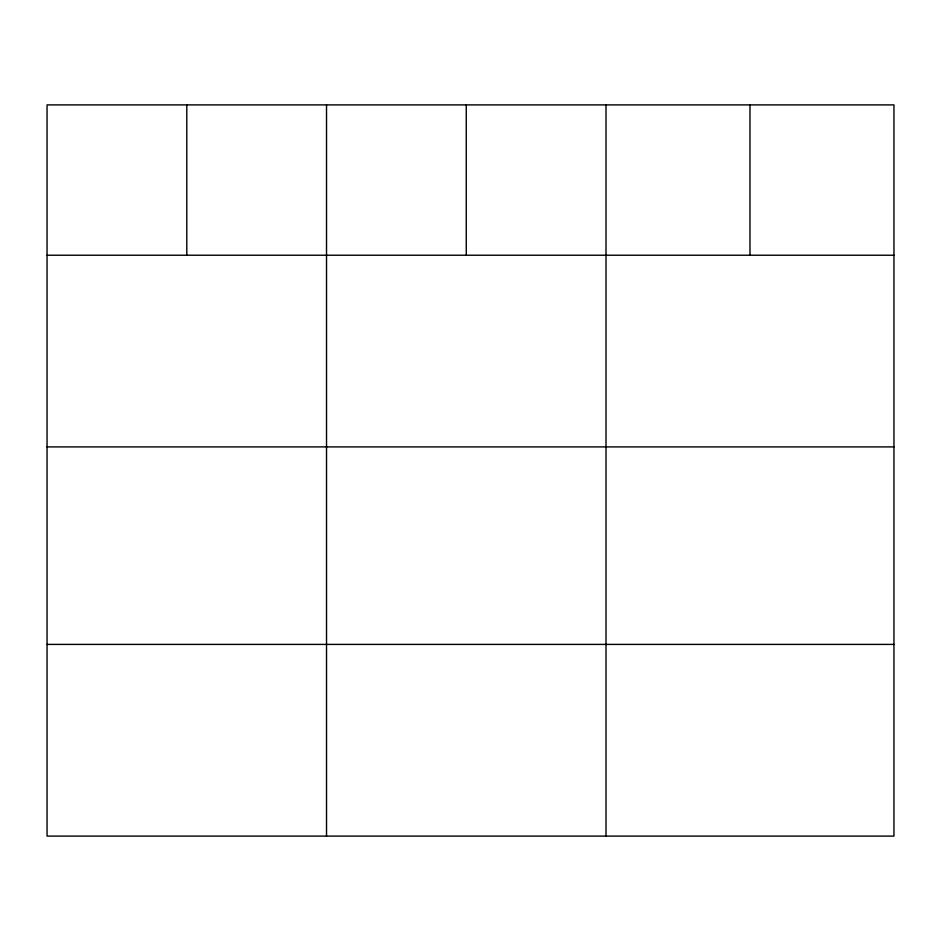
<?xml version="1.0" encoding="UTF-8"?>
<svg xmlns="http://www.w3.org/2000/svg" width="941" height="941" viewBox="0 0 941 941"><rect width="100%" height="100%" fill="white"/><g stroke="black" fill="none" stroke-linecap="round" stroke-linejoin="round"><path stroke-width="1.41" d="M893.95 446.904L893.95 104.898L47.05 104.898L47.05 836.102L893.95 836.102L893.95 446.904L47.05 446.904M47.05 255.223L893.95 255.223M47.05 644.409L893.95 644.409M749.977 104.898L749.977 255.223M606.004 104.898L606.004 836.102M466.265 104.898L466.265 255.223M326.527 104.898L326.527 836.102M186.789 104.898L186.789 255.223"/></g></svg>
